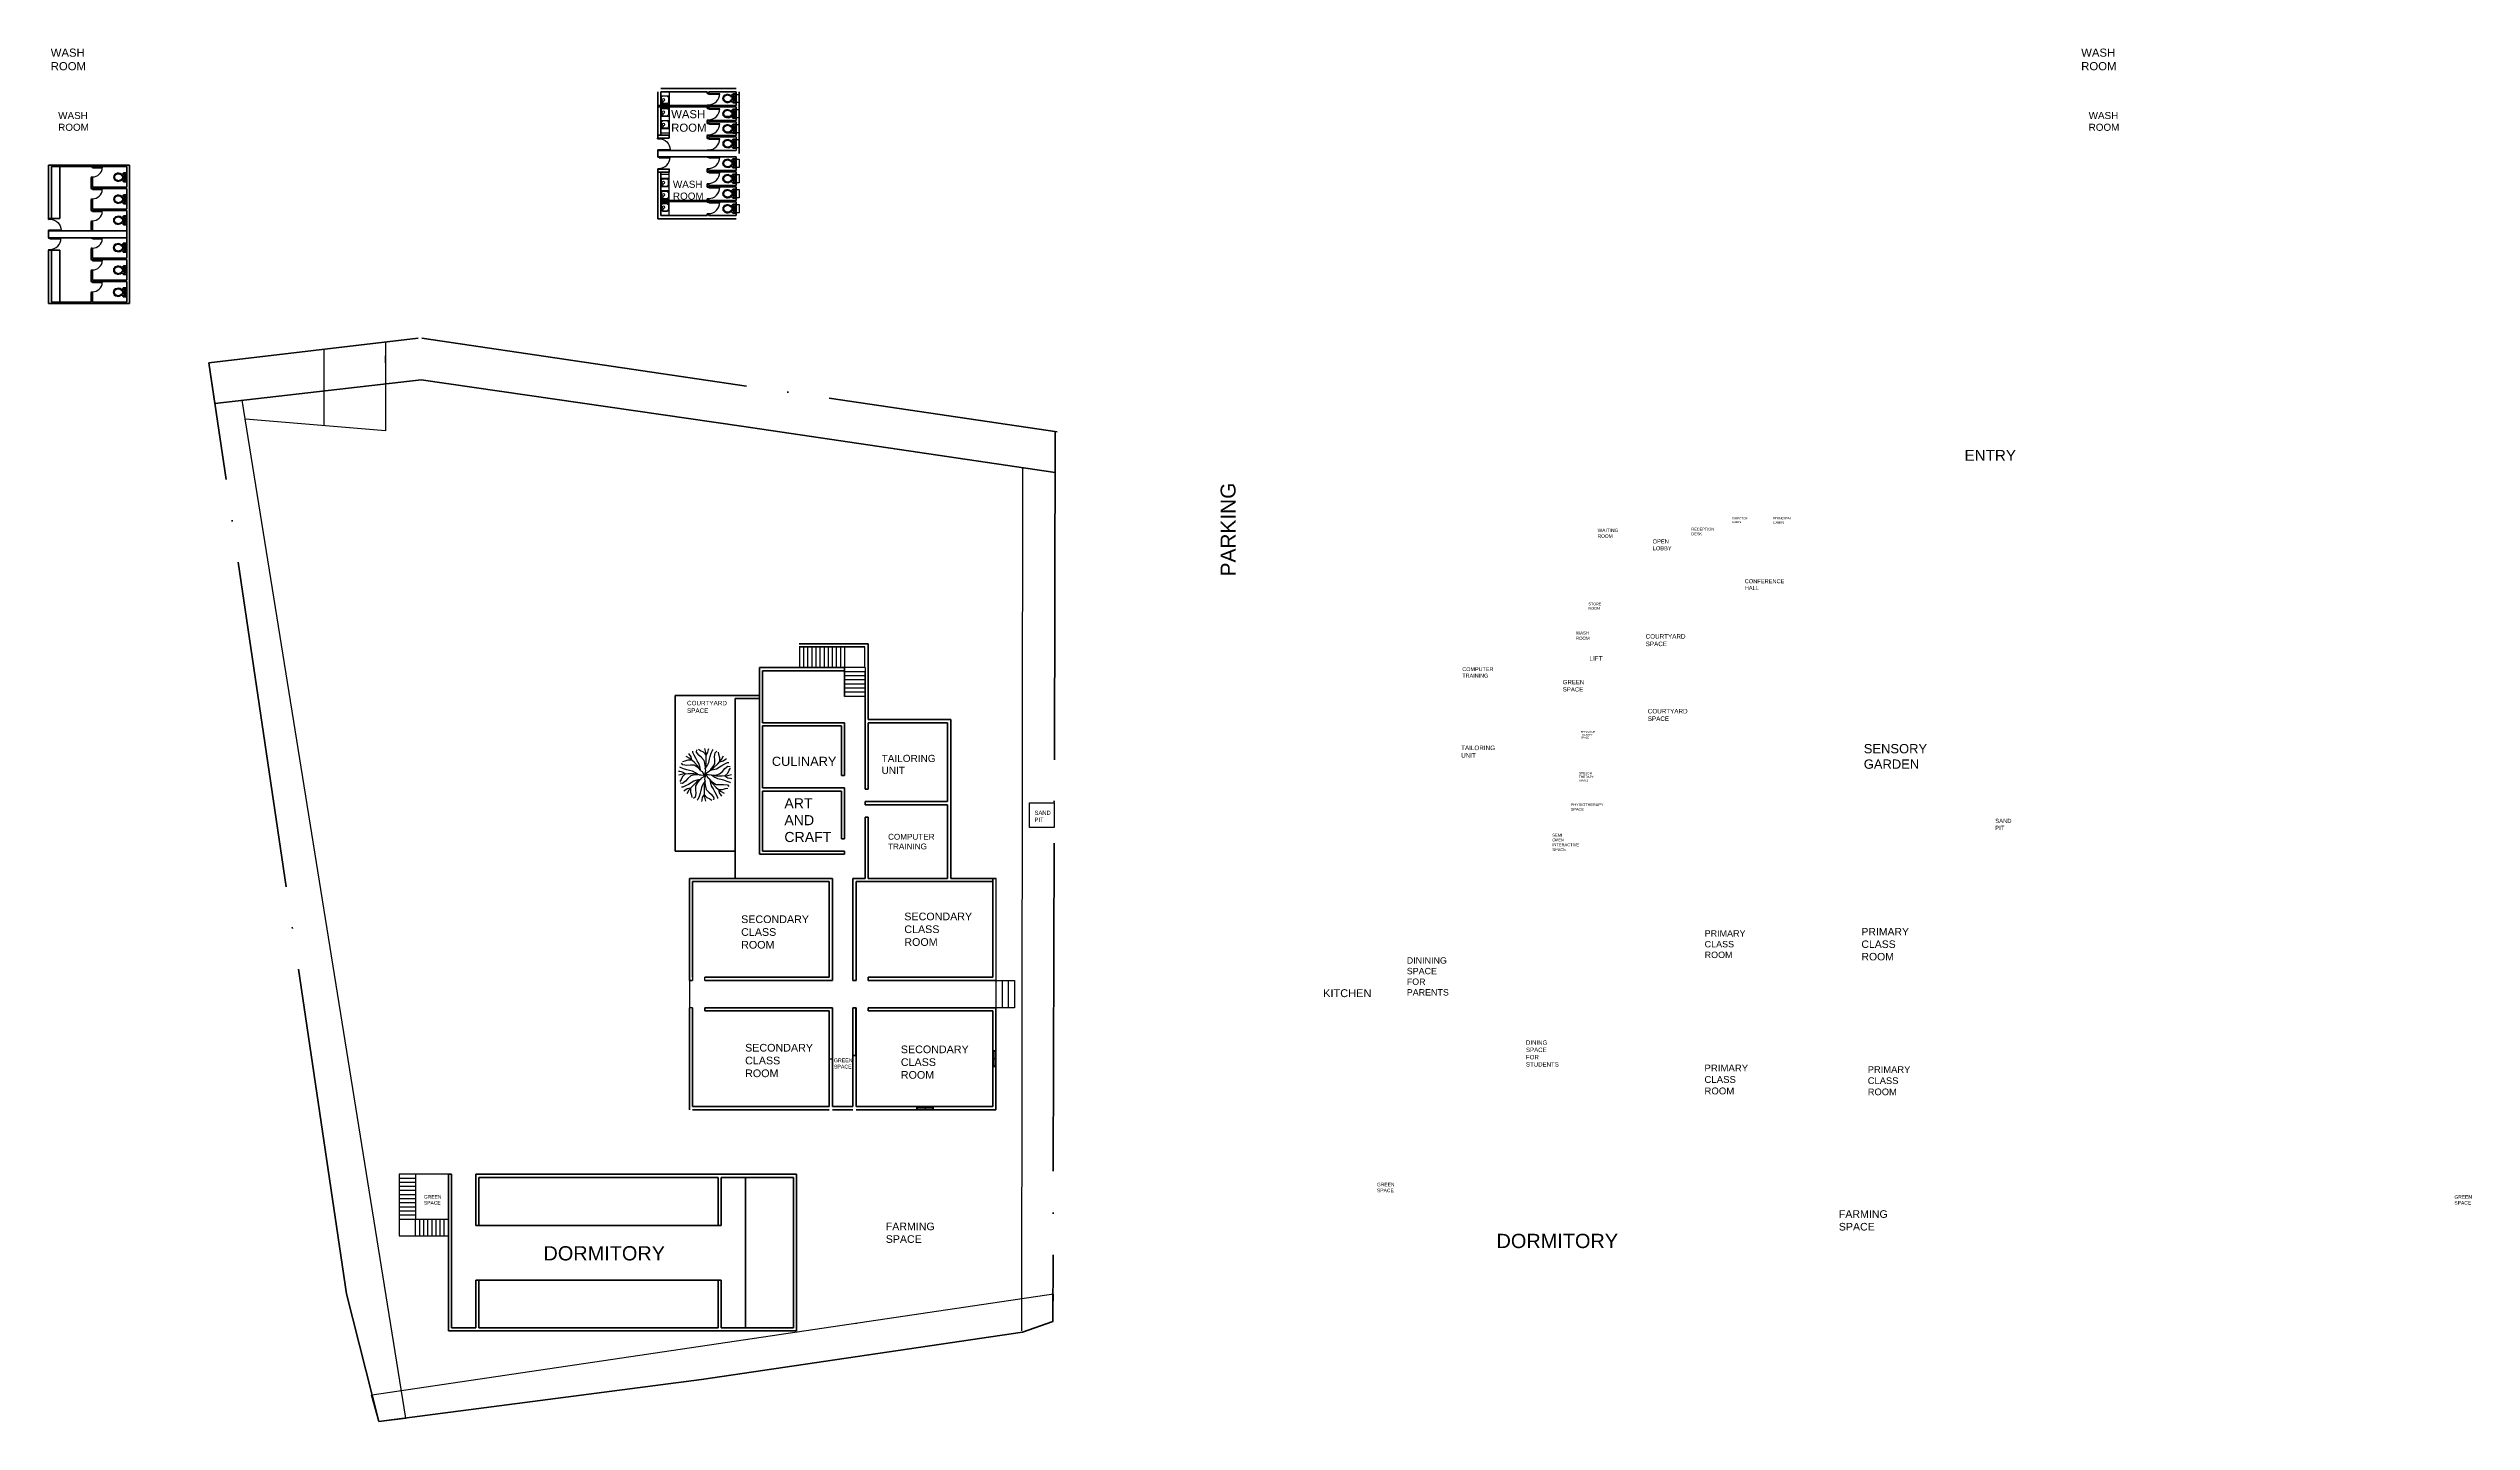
# Model space of a CAD drawing. Header units: metres. Extents: x -353 to 1688, y -477 to 135.
# Drawn here: x 291.8 to 469, y 34.8 to 135.2 of the extents above; entities that cross this region are included whole.
import ezdxf

# ---------------------------------------------------------------- set-up
doc = ezdxf.new("R2010")
doc.units = ezdxf.units.M
doc.header["$MEASUREMENT"] = 0
doc.linetypes.add('ACAD_ISO04W100', pattern=[30, 24, -3, 0, -3])
for name, color, linetype in [('ARCH', 7, 'Continuous'), ('door space', 1, 'Continuous'), ('WINDOW', 10, 'Continuous')]:
    doc.layers.add(name, color=color, linetype=linetype)
doc.layers.add('SITE BOUNDARY', color=6, linetype='ACAD_ISO04W100', lineweight=60)
doc.layers.add('WALL', color=2, linetype='Continuous', lineweight=40)
doc.layers.add('STAIR', color=231, linetype='Continuous', plot=False)
doc.layers.add('TEXT', color=141, linetype='Continuous', plot=False)
doc.styles.get("Standard").update_dxf_attribs({"font": 'arial.ttf'})

# ---------------------------------------------------------------- blocks, each defined once
blk = doc.blocks.new('A$C50846A53')
at = {"linetype": 'Continuous'}
for p, q in [((0, 0.74), (0, 0.56)), ((0.5, 0.74), (0, 0.74)), ((0, 0.56), (0.08, 0.56)), ((0.47, 0.71), (0.03, 0.71)), ((0.03, 0.71), (0.03, 0.59)), ((0.03, 0.59), (0.06, 0.59)), ((0.09, 0.64), (0.06, 0.59)), ((0.11, 0.61), (0.08, 0.56)), ((0.09, 0.64), (0.41, 0.64)), ((0.11, 0.61), (0.39, 0.61)), ((0.15, 0.56), (0.15, 0.52)), ((0.15, 0.56), (0.35, 0.56)), ((0.17, 0.54), (0.33, 0.54)), ((0.2, 0.51), (0.2, 0.49)), ((0.2, 0.51), (0.3, 0.51)), ((0.3, 0.51), (0.3, 0.49)), ((0.35, 0.56), (0.35, 0.52)), ((0.42, 0.56), (0.39, 0.61)), ((0.44, 0.59), (0.41, 0.64)), ((0.42, 0.56), (0.5, 0.56)), ((0.44, 0.59), (0.47, 0.59)), ((0.47, 0.59), (0.47, 0.71)), ((0.5, 0.56), (0.5, 0.74))]:
    blk.add_line(p, q, dxfattribs=at)
for centre, radius, start, end in [((-0.04, 0.46), 0.106, 344.642, 68.7339), ((0.11, 0.54), 0.06, 306.0032, 355.4798), ((0.39, 0.54), 0.06, 184.5202, 233.9959), ((0.54, 0.46), 0.106, 111.2661, 195.358)]:
    blk.add_arc(centre, radius, start, end, dxfattribs=at)
blk.add_ellipse((0.25, 0.27), major_axis=(0, 0.274), ratio=0.828948, start_param=0.459479, end_param=5.823706, dxfattribs=at)
for points, knots in [([(0.14, 0.49), (0.14, 0.49), (0.14, 0.49), (0.13, 0.48), (0.12, 0.48), (0.11, 0.46), (0.1, 0.45), (0.08, 0.43), (0.08, 0.41), (0.07, 0.39), (0.06, 0.38), (0.05, 0.35), (0.05, 0.34), (0.05, 0.31), (0.04, 0.3), (0.04, 0.27), (0.04, 0.26), (0.05, 0.23), (0.05, 0.21), (0.06, 0.19), (0.06, 0.18), (0.07, 0.15), (0.08, 0.14), (0.09, 0.12), (0.1, 0.11), (0.11, 0.09), (0.12, 0.08), (0.14, 0.06), (0.15, 0.05), (0.17, 0.04), (0.18, 0.04), (0.2, 0.03), (0.21, 0.02), (0.23, 0.02), (0.24, 0.02), (0.26, 0.02), (0.28, 0.02), (0.3, 0.03), (0.31, 0.03), (0.33, 0.04), (0.34, 0.04), (0.36, 0.06), (0.37, 0.06), (0.39, 0.08), (0.39, 0.09), (0.41, 0.11), (0.42, 0.12), (0.43, 0.14), (0.43, 0.16), (0.44, 0.18), (0.45, 0.19), (0.45, 0.22), (0.46, 0.23), (0.46, 0.26), (0.46, 0.28), (0.46, 0.3), (0.46, 0.32), (0.45, 0.34), (0.45, 0.36), (0.44, 0.38), (0.43, 0.4), (0.42, 0.42), (0.41, 0.43), (0.4, 0.45), (0.39, 0.46), (0.37, 0.48), (0.37, 0.49), (0.36, 0.49)], [0.542145, 0.542145, 0.542145, 0.542145, 0.562703, 0.562703, 0.724661, 0.724661, 0.886619, 0.886619, 1.048577, 1.048577, 1.210535, 1.210535, 1.372493, 1.372493, 1.534451, 1.534451, 1.696409, 1.696409, 1.858367, 1.858367, 2.020325, 2.020325, 2.182283, 2.182283, 2.344241, 2.344241, 2.506199, 2.506199, 2.668157, 2.668157, 2.830115, 2.830115, 2.992073, 2.992073, 3.154031, 3.154031, 3.315989, 3.315989, 3.477947, 3.477947, 3.639905, 3.639905, 3.801863, 3.801863, 3.963821, 3.963821, 4.125779, 4.125779, 4.287737, 4.287737, 4.449695, 4.449695, 4.611653, 4.611653, 4.773611, 4.773611, 4.935569, 4.935569, 5.097526, 5.097526, 5.259484, 5.259484, 5.421442, 5.421442, 5.5834, 5.5834, 5.741045, 5.741045, 5.741045, 5.741045]), ([(0.2, 0.49), (0.17, 0.47), (0.16, 0.47), (0.15, 0.46), (0.14, 0.45), (0.13, 0.44), (0.12, 0.43), (0.11, 0.41), (0.11, 0.4), (0.1, 0.38), (0.09, 0.37), (0.08, 0.35), (0.08, 0.34), (0.08, 0.32), (0.07, 0.31), (0.07, 0.28), (0.07, 0.27), (0.07, 0.25), (0.08, 0.23), (0.08, 0.21), (0.08, 0.2), (0.09, 0.18), (0.09, 0.17), (0.1, 0.15), (0.11, 0.14), (0.12, 0.12), (0.13, 0.11), (0.14, 0.1), (0.15, 0.09), (0.16, 0.08), (0.17, 0.07), (0.19, 0.06), (0.2, 0.06), (0.21, 0.05), (0.22, 0.05), (0.24, 0.05), (0.25, 0.05), (0.27, 0.05), (0.28, 0.05), (0.3, 0.06), (0.31, 0.06), (0.33, 0.07), (0.33, 0.08), (0.35, 0.09), (0.36, 0.1), (0.38, 0.12), (0.38, 0.13), (0.4, 0.15), (0.4, 0.16), (0.41, 0.19), (0.42, 0.2), (0.42, 0.23), (0.43, 0.24), (0.43, 0.27), (0.43, 0.28), (0.43, 0.31), (0.42, 0.32), (0.42, 0.35), (0.41, 0.36), (0.4, 0.39), (0.4, 0.4), (0.38, 0.42), (0.38, 0.43), (0.36, 0.45), (0.35, 0.46), (0.34, 0.47), (0.33, 0.47), (0.3, 0.49)], [0.459479, 0.459479, 0.459479, 0.459479, 0.567422, 0.567422, 0.720865, 0.720865, 0.874307, 0.874307, 1.02775, 1.02775, 1.181192, 1.181192, 1.334635, 1.334635, 1.488077, 1.488077, 1.64152, 1.64152, 1.794963, 1.794963, 1.948405, 1.948405, 2.101848, 2.101848, 2.25529, 2.25529, 2.408733, 2.408733, 2.562175, 2.562175, 2.715618, 2.715618, 2.86906, 2.86906, 3.022503, 3.022503, 3.175946, 3.175946, 3.356457, 3.356457, 3.536968, 3.536968, 3.717479, 3.717479, 3.89799, 3.89799, 4.078501, 4.078501, 4.259012, 4.259012, 4.439523, 4.439523, 4.620035, 4.620035, 4.800546, 4.800546, 4.981057, 4.981057, 5.161568, 5.161568, 5.342079, 5.342079, 5.52259, 5.52259, 5.703101, 5.703101, 5.823706, 5.823706, 5.823706, 5.823706])]:
    blk.add_open_spline(points, degree=3, knots=knots, dxfattribs=at)
blk = doc.blocks.new('A$C027E3DAA')
at = {"lineweight": 5}
for p, q in [((0, 100), (0, 320)), ((31, 132), (31, 288)), ((48, 356), (128, 276)), ((142, 290), (63, 369)), ((320, 420), (100, 420)), ((128, 276), (142, 290)), ((291, 388), (131, 388)), ((291, 32), (131, 32)), ((391, 132), (391, 288)), ((420, 100), (420, 320)), ((320, 0), (100, 0))]:
    blk.add_line(p, q, dxfattribs=at)
for centre, radius in [((47, 373), 16.5), ((47, 373), 8.24), ((214, 287), 68.5), ((214, 287), 54.8)]:
    blk.add_circle(centre, radius, dxfattribs=at)
for centre, start, end in [((100, 320), 90, 180), ((100, 100), 180, 270), ((131, 288), 90, 180), ((131, 132), 180, 270), ((291, 288), 0, 90), ((291, 132), 270, 0), ((320, 320), 0, 90), ((320, 100), 270, 0)]:
    blk.add_arc(centre, 100, start, end, dxfattribs=at)
blk = doc.blocks.new('BRANCHZ', base_point=(0.5, 0.5))
for p, q in [((0.533, 0.508), (0.5, 0.5)), ((0.584, 0.496), (0.533, 0.508)), ((0.613, 0.5), (0.584, 0.496)), ((0.613, 0.5), (0.717, 0.483)), ((0.629, 0.496), (0.684, 0.458)), ((0.642, 0.496), (0.721, 0.504)), ((0.717, 0.483), (0.821, 0.479)), ((0.721, 0.504), (0.776, 0.517)), ((0.776, 0.517), (0.83, 0.567)), ((0.821, 0.479), (0.926, 0.488)), ((0.83, 0.567), (0.876, 0.621)), ((0.876, 0.621), (0.934, 0.663)), ((0.876, 0.483), (0.93, 0.533)), ((0.876, 0.479), (0.93, 0.446)), ((0.926, 0.488), (1.001, 0.508)), ((0.93, 0.533), (0.959, 0.588)), ((0.934, 0.663), (0.976, 0.659)), ((0.959, 0.588), (0.984, 0.629)), ((0.684, 0.458), (0.738, 0.429)), ((0.738, 0.429), (0.796, 0.416)), ((0.796, 0.416), (0.851, 0.404)), ((0.851, 0.404), (0.913, 0.383)), ((0.913, 0.383), (0.967, 0.362)), ((0.93, 0.446), (0.984, 0.437)), ((0.967, 0.362), (0.984, 0.35)), ((0.984, 0.437), (1.005, 0.433))]:
    blk.add_line(p, q)
blk = doc.blocks.new('TREE-16')
at = {"xscale": 120, "yscale": 120, "zscale": 120}
for rotation in [134.9999999999999, 90, 44.99999999999985, 180, 224.9999999999999, 270, 314.9999999999998]:
    blk.add_blockref('BRANCHZ', (0, 0), dxfattribs=dict(at, rotation=rotation))
blk.add_blockref('BRANCHZ', (0, 0), dxfattribs=at)
blk = doc.blocks.new('DOOR-80')
at = {"layer": 'ARCH', "color": 32}
for p, q in [((-360, -263), (-360, -363)), ((-315, -263), (-360, -263)), ((-360, -363), (-310, -363)), ((-315, -263), (-315, -303)), ((-310, -303), (-315, -303)), ((-310, -303), (-310, -363)), ((390, -363), (390, -303)), ((395, -303), (390, -303)), ((390, -363), (440, -363)), ((440, -263), (395, -263)), ((395, -303), (395, -263)), ((440, -363), (440, -263))]:
    blk.add_line(p, q, dxfattribs=at)
blk.add_lwpolyline([(-280, 447), (-315, 447), (-315, -263), (-280, -263)], close=True, dxfattribs=at)
at = {"layer": 'ARCH', "color": 40}
blk.add_arc((-315, -263), 710, 0, 87.17441, dxfattribs=at)

msp = doc.modelspace()

# ---------------------------------------------------------------- linework, layer by layer
for p, q in [((336.53546, 131.74795), (337.13546, 131.74795)), ((336.53546, 131.14795), (337.13546, 131.14795)), ((337.13546, 132.04795), (337.13546, 128.87795)), ((336.53546, 130.84795), (337.13546, 130.84795)), ((336.53546, 130.24795), (337.13546, 130.24795)), ((336.53546, 129.94795), (337.13546, 129.94795)), ((340.03546, 131.04795), (342.03546, 131.04795)), ((340.03546, 129.94795), (342.03546, 129.94795)), ((341.14376, 130.24795), (342.03546, 130.24795)), ((336.53546, 129.34795), (337.13546, 129.34795)), ((336.53546, 129.04795), (337.13546, 129.04795)), ((341.32893, 129.04795), (342.03546, 129.04795)), ((342.03546, 128.74795), (342.03546, 127.74795)), ((337.13546, 125.98795), (336.53546, 125.98795)), ((337.13546, 122.98795), (337.13546, 126.15795)), ((337.13546, 125.68795), (336.53546, 125.68795)), ((337.13546, 125.08795), (336.53546, 125.08795)), ((337.13546, 124.78795), (336.53546, 124.78795)), ((337.13546, 124.18795), (336.53546, 124.18795)), ((337.13546, 123.88795), (336.53546, 123.88795)), ((317.89851, 35.03346), (305.92688, 109.48154)), ((316.40942, 107.24607), (306.15047, 108.09112)), ((362.9303, 41.41919), (363.01248, 104.53873)), ((346.67092, 91.43889), (346.67092, 89.92512)), ((347.57092, 91.43889), (347.57092, 89.92512)), ((349.97092, 91.43889), (349.97092, 89.92512)), ((344.01092, 89.94512), (344.01092, 89.92512)), ((349.97092, 89.92512), (346.67092, 89.92512)), ((338.6217, 74.51246), (344.01092, 74.51246)), ((338.8517, 74.51246), (344.01092, 74.51246)), ((348.8517, 74.51246), (349.0817, 74.51246)), ((338.6217, 67.28246), (338.6217, 65.28246)), ((338.6217, 67.05246), (338.8517, 67.05246)), ((339.7517, 67.28246), (348.8517, 67.28246)), ((339.7517, 67.05246), (349.0817, 67.05246)), ((362.3917, 67.05246), (362.3917, 65.05246)), ((338.6217, 65.28246), (338.6217, 65.05246)), ((338.8517, 64.82246), (338.85175, 64.82246)), ((350.8117, 65.05134), (350.8117, 57.82246)), ((338.8517, 57.59246), (342.8517, 57.59246)), ((365.25942, 44.09308), (315.42356, 36.72799)), ((365.20545, 42.09381), (365.25942, 44.09308)), ((350.8117, 41.9579), (350.8117, 41.92391)), ((365.20545, 42.09381), (363.32266, 41.41919)), ((315.91363, 34.78803), (315.36582, 36.71154)), ((315.91363, 34.78803), (317.89851, 35.03346))]:
    msp.add_line(p, q)
at = {"layer": 'Defpoints'}
for p, q in [((316.40942, 113.73977), (316.40942, 107.24607)), ((311.90942, 107.61674), (311.90942, 113.21133)), ((316.40942, 112.20446), (316.40942, 112.7329)), ((351.72208, 87.82512), (351.70092, 87.82512)), ((363.50834, 80.02754), (365.30834, 80.02754)), ((363.50834, 78.22754), (363.50834, 80.02754)), ((365.30834, 80.02754), (365.30834, 78.22754)), ((365.30834, 78.22754), (363.50834, 78.22754)), ((338.8517, 67.28246), (338.8517, 67.05246)), ((339.7517, 67.05246), (339.7517, 67.28246)), ((338.85175, 65.05176), (338.6217, 65.05176)), ((350.81162, 65.05117), (350.5817, 65.05134)), ((321.00113, 52.87376), (318.60113, 52.87376))]:
    msp.add_line(p, q, dxfattribs=at)
at = {"layer": 'door space'}
for p, q in [((339.93389, 131.94545), (339.93389, 131.89545)), ((340.03389, 131.94545), (339.93389, 131.94545)), ((339.99389, 131.89545), (339.93389, 131.89545)), ((340.03389, 131.90045), (339.99389, 131.90045)), ((339.99389, 131.89545), (339.99389, 131.90045)), ((340.03389, 131.90045), (340.03389, 131.94545)), ((340.84389, 131.90045), (340.03389, 131.90045)), ((340.03389, 131.90045), (340.03389, 131.86545)), ((340.03389, 131.86545), (340.84389, 131.86545)), ((339.93389, 131.09545), (339.93389, 131.04545)), ((339.93389, 131.09545), (339.99389, 131.09545)), ((339.93389, 131.04545), (340.03389, 131.04545)), ((339.93546, 130.84795), (339.93546, 130.79795)), ((340.03546, 130.84795), (339.93546, 130.84795)), ((339.99546, 130.79795), (339.93546, 130.79795)), ((339.93546, 129.99795), (339.93546, 129.94795)), ((339.93546, 129.99795), (339.99546, 129.99795)), ((339.93546, 129.94795), (340.03546, 129.94795)), ((339.93546, 129.74795), (339.93546, 129.69795)), ((340.03546, 129.74795), (339.93546, 129.74795)), ((339.99546, 129.69795), (339.93546, 129.69795)), ((339.99389, 131.09045), (339.99389, 131.09545)), ((339.99389, 131.09045), (340.03389, 131.09045)), ((340.03546, 130.80295), (339.99546, 130.80295)), ((339.99546, 130.79795), (339.99546, 130.80295)), ((339.99546, 129.99295), (339.99546, 129.99795)), ((339.99546, 129.99295), (340.03546, 129.99295)), ((340.03546, 129.70295), (339.99546, 129.70295)), ((339.99546, 129.69795), (339.99546, 129.70295)), ((340.03389, 131.04545), (340.03389, 131.09045)), ((340.03546, 130.80295), (340.03546, 130.84795)), ((340.84546, 130.80295), (340.03546, 130.80295)), ((340.03546, 130.80295), (340.03546, 130.76795)), ((340.03546, 130.76795), (340.84546, 130.76795)), ((340.03546, 129.94795), (340.03546, 129.99295)), ((340.03546, 129.70295), (340.03546, 129.74795)), ((340.84546, 129.70295), (340.03546, 129.70295)), ((340.03546, 129.70295), (340.03546, 129.66795)), ((340.03546, 129.66795), (340.84546, 129.66795)), ((336.30456, 128.64535), (336.40455, 128.64635)), ((336.30506, 128.59535), (336.30456, 128.64535)), ((336.30506, 128.59535), (336.36506, 128.59595)), ((336.37309, 127.79599), (336.31309, 127.79539)), ((336.31359, 127.74539), (336.31309, 127.79539)), ((336.41359, 127.7464), (336.31359, 127.74539)), ((336.36501, 128.60095), (336.405, 128.60135)), ((336.36501, 128.60095), (336.36506, 128.59595)), ((336.37309, 127.79599), (336.37314, 127.79099)), ((336.41314, 127.7914), (336.37314, 127.79099)), ((336.40455, 128.64635), (336.405, 128.60135)), ((336.41278, 127.82639), (337.22274, 127.83452)), ((336.41314, 127.7914), (336.41278, 127.82639)), ((337.22309, 127.79953), (336.41314, 127.7914)), ((336.41314, 127.7914), (336.41359, 127.7464)), ((339.93546, 128.89795), (339.93546, 128.84795)), ((339.93546, 128.89795), (339.99546, 128.89795)), ((339.93546, 128.84795), (340.03546, 128.84795)), ((339.93546, 128.64795), (339.93546, 128.59795)), ((340.03546, 128.64795), (339.93546, 128.64795)), ((339.99546, 128.59795), (339.93546, 128.59795)), ((339.93546, 127.79795), (339.93546, 127.74795)), ((339.93546, 127.79795), (339.99546, 127.79795)), ((339.93546, 127.74795), (340.03546, 127.74795)), ((339.99546, 128.89295), (339.99546, 128.89795)), ((339.99546, 128.89295), (340.03546, 128.89295)), ((340.03546, 128.60295), (339.99546, 128.60295)), ((339.99546, 128.59795), (339.99546, 128.60295)), ((339.99546, 127.79295), (339.99546, 127.79795)), ((339.99546, 127.79295), (340.03546, 127.79295)), ((340.03546, 128.84795), (340.03546, 128.89295)), ((340.03546, 128.60295), (340.03546, 128.64795)), ((340.84546, 128.60295), (340.03546, 128.60295)), ((340.03546, 128.60295), (340.03546, 128.56795)), ((340.03546, 128.56795), (340.84546, 128.56795)), ((340.03546, 127.74795), (340.03546, 127.79295)), ((336.30546, 127.28795), (336.30546, 127.23795)), ((336.40546, 127.28795), (336.30546, 127.28795)), ((336.36546, 127.23795), (336.30546, 127.23795)), ((336.30546, 126.43795), (336.30546, 126.38795)), ((336.30546, 126.43795), (336.36546, 126.43795)), ((336.30546, 126.38795), (336.40546, 126.38795)), ((336.40546, 127.24295), (336.36546, 127.24295)), ((336.36546, 127.23795), (336.36546, 127.24295)), ((336.36546, 126.43295), (336.36546, 126.43795)), ((336.36546, 126.43295), (336.40546, 126.43295)), ((336.40546, 127.24295), (336.40546, 127.28795)), ((337.21546, 127.24295), (336.40546, 127.24295)), ((336.40546, 127.24295), (336.40546, 127.20795)), ((336.40546, 127.20795), (337.21546, 127.20795)), ((336.40546, 126.38795), (336.40546, 126.43295)), ((339.93546, 127.28795), (339.93546, 127.23795)), ((340.03546, 127.28795), (339.93546, 127.28795)), ((339.99546, 127.23795), (339.93546, 127.23795)), ((339.93546, 126.43795), (339.93546, 126.38795)), ((339.93546, 126.43795), (339.99546, 126.43795)), ((339.93546, 126.38795), (340.03546, 126.38795)), ((339.93546, 126.18795), (339.93546, 126.13795)), ((340.03546, 126.18795), (339.93546, 126.18795)), ((339.99546, 126.13795), (339.93546, 126.13795)), ((340.03546, 127.24295), (339.99546, 127.24295)), ((339.99546, 127.23795), (339.99546, 127.24295)), ((339.99546, 126.43295), (339.99546, 126.43795)), ((339.99546, 126.43295), (340.03546, 126.43295)), ((340.03546, 126.14295), (339.99546, 126.14295)), ((339.99546, 126.13795), (339.99546, 126.14295)), ((340.03546, 127.24295), (340.03546, 127.28795)), ((340.84546, 127.24295), (340.03546, 127.24295)), ((340.03546, 127.24295), (340.03546, 127.20795)), ((340.03546, 127.20795), (340.84546, 127.20795)), ((340.03546, 126.38795), (340.03546, 126.43295)), ((340.03546, 126.14295), (340.03546, 126.18795)), ((340.84546, 126.14295), (340.03546, 126.14295)), ((340.03546, 126.14295), (340.03546, 126.10795)), ((340.03546, 126.10795), (340.84546, 126.10795)), ((339.93546, 125.33795), (339.93546, 125.28795)), ((339.93546, 125.33795), (339.99546, 125.33795)), ((339.93546, 125.28795), (340.03546, 125.28795)), ((339.93546, 125.08795), (339.93546, 125.03795)), ((340.03546, 125.08795), (339.93546, 125.08795)), ((339.99546, 125.03795), (339.93546, 125.03795)), ((339.93546, 124.23795), (339.93546, 124.18795)), ((339.93546, 124.23795), (339.99546, 124.23795)), ((339.93546, 124.18795), (340.03546, 124.18795)), ((339.99546, 125.33295), (339.99546, 125.33795)), ((339.99546, 125.33295), (340.03546, 125.33295)), ((340.03546, 125.04295), (339.99546, 125.04295)), ((339.99546, 125.03795), (339.99546, 125.04295)), ((339.99546, 124.23295), (339.99546, 124.23795)), ((339.99546, 124.23295), (340.03546, 124.23295)), ((340.03546, 125.28795), (340.03546, 125.33295)), ((340.03546, 125.04295), (340.03546, 125.08795)), ((340.84546, 125.04295), (340.03546, 125.04295)), ((340.03546, 125.04295), (340.03546, 125.00795)), ((340.03546, 125.00795), (340.84546, 125.00795)), ((340.03546, 124.18795), (340.03546, 124.23295)), ((291.75123, 122.76096), (291.85122, 122.76196)), ((291.75173, 122.71096), (291.75123, 122.76096)), ((291.75173, 122.71096), (291.81173, 122.71156)), ((291.81168, 122.71656), (291.85168, 122.71697)), ((291.85122, 122.76196), (291.85168, 122.71697)), ((340.03528, 123.98868), (336.53658, 123.98868)), ((339.93528, 123.98868), (339.93528, 123.93868)), ((339.99528, 123.93868), (339.93528, 123.93868)), ((339.93528, 123.13868), (339.93528, 123.08868)), ((339.93528, 123.13868), (339.99528, 123.13868)), ((339.93528, 123.08868), (340.03528, 123.08868)), ((340.03528, 123.94368), (339.99528, 123.94368)), ((339.99528, 123.93868), (339.99528, 123.94368)), ((339.99528, 123.13368), (339.99528, 123.13868)), ((339.99528, 123.13368), (340.03528, 123.13368)), ((340.03528, 123.94368), (340.03528, 123.98868)), ((340.84528, 123.94368), (340.03528, 123.94368)), ((340.03528, 123.94368), (340.03528, 123.90868)), ((340.03528, 123.90868), (340.84528, 123.90868)), ((340.03528, 123.08868), (340.03528, 123.13368)), ((291.75267, 121.36671), (291.75267, 121.31671)), ((291.85267, 121.36671), (291.75267, 121.36671)), ((291.81267, 121.31671), (291.75267, 121.31671)), ((291.75267, 120.51671), (291.75267, 120.46671)), ((291.75267, 120.51671), (291.81267, 120.51671)), ((291.81976, 121.91161), (291.75976, 121.911)), ((291.76026, 121.86101), (291.75976, 121.911)), ((291.86026, 121.86201), (291.76026, 121.86101)), ((291.85267, 121.32171), (291.81267, 121.32171)), ((291.81267, 121.31671), (291.81267, 121.32171)), ((291.81267, 120.51171), (291.81267, 120.51671)), ((291.81267, 120.51171), (291.85267, 120.51171)), ((291.81976, 121.91161), (291.81981, 121.90661)), ((291.85981, 121.90701), (291.81981, 121.90661)), ((291.85267, 121.32171), (291.85267, 121.36671)), ((292.66267, 121.32171), (291.85267, 121.32171)), ((291.85267, 121.32171), (291.85267, 121.28671)), ((291.85267, 121.28671), (292.66267, 121.28671)), ((291.85267, 120.46671), (291.85267, 120.51171)), ((291.85945, 121.94201), (292.66941, 121.95014)), ((291.85981, 121.90701), (291.85945, 121.94201)), ((292.66977, 121.91514), (291.85981, 121.90701)), ((291.85981, 121.90701), (291.86026, 121.86201)), ((291.75267, 120.46671), (291.85267, 120.46671))]:
    msp.add_line(p, q, dxfattribs=at)
for centre in [(340.03389, 131.90045), (340.03546, 130.80295), (340.03546, 129.70295), (340.03546, 128.60295), (336.40546, 127.24295), (340.03546, 127.24295), (340.03546, 126.14295), (340.03546, 125.04295), (340.03528, 123.94368), (291.85267, 121.32171)]:
    msp.add_ellipse(centre, major_axis=(0.57276, 0.57276), ratio=1, start_param=3.926990817, end_param=5.497787144, dxfattribs=at)
at = {"layer": 'door space', "extrusion": (0, 0, -1)}
for centre in [(336.41314, 127.7914), (291.85981, 121.90701)]:
    msp.add_ellipse(centre, major_axis=(0.57848, -0.56698), ratio=1, start_param=3.926990817, end_param=5.497787144, dxfattribs=at)
at = {"layer": 'SITE BOUNDARY'}
for p, q in [((303.47489, 112.22085), (318.79966, 114.02046)), ((319.06212, 114.0166), (365.53189, 107.16633)), ((313.55433, 44.12738), (303.47489, 112.22085)), ((365.3889, 107.18741), (365.20545, 42.09381)), ((315.91363, 34.78803), (313.55433, 44.12738)), ((362.99469, 41.32777), (339.50264, 37.87273)), ((365.20545, 42.09381), (362.99469, 41.32777)), ((339.50264, 37.87273), (315.91363, 34.78803))]:
    msp.add_line(p, q, dxfattribs=at)
at = {"layer": 'STAIR'}
for p, q in [((346.67092, 91.43889), (346.67092, 89.92512)), ((346.97092, 91.43889), (346.97092, 89.92512)), ((347.27092, 91.43889), (347.27092, 89.92512)), ((347.57092, 91.43889), (347.57092, 89.92512)), ((347.87092, 91.43889), (347.87092, 89.92512)), ((348.17092, 91.43889), (348.17092, 89.92512)), ((348.47092, 91.43889), (348.47092, 89.92512)), ((348.77092, 91.43889), (348.77092, 89.92512)), ((349.07092, 91.43889), (349.07092, 89.92512)), ((349.37092, 91.43889), (349.37092, 89.92512)), ((349.67092, 91.43889), (349.67092, 89.92512)), ((349.97092, 91.43889), (349.97092, 89.92512)), ((351.46686, 89.92927), (351.46686, 91.43869)), ((351.47092, 89.92512), (349.97092, 89.92512)), ((351.47092, 89.62512), (349.97092, 89.62512)), ((351.47092, 89.32512), (349.97092, 89.32512)), ((351.47092, 89.02512), (349.97092, 89.02512)), ((351.47092, 88.72512), (349.97092, 88.72512)), ((351.47092, 89.92512), (351.47092, 89.32512)), ((351.47092, 88.42512), (349.97092, 88.42512)), ((351.47092, 88.12512), (349.97092, 88.12512)), ((351.47092, 87.82512), (349.97092, 87.82512)), ((361.04067, 74.51246), (361.04197, 65.05246)), ((361.0417, 67.05246), (362.3917, 67.05246)), ((361.4917, 67.05246), (361.4917, 65.05246)), ((361.9417, 67.05246), (361.9417, 65.05246)), ((362.3917, 67.05246), (362.3917, 65.05246)), ((362.3917, 65.05246), (361.0417, 65.05246)), ((318.60113, 52.87376), (317.40113, 52.87376)), ((317.40113, 52.87376), (317.40113, 49.57376)), ((318.60113, 52.57376), (317.40113, 52.57376)), ((318.60113, 52.27376), (317.40113, 52.27376)), ((318.60113, 51.97376), (317.40113, 51.97376)), ((318.60113, 51.67376), (317.40113, 51.67376)), ((318.60113, 52.87376), (318.60113, 49.57376)), ((318.60113, 51.37376), (317.40113, 51.37376)), ((318.60113, 51.07376), (317.40113, 51.07376)), ((318.60113, 50.77376), (317.40113, 50.77376)), ((318.60113, 50.47376), (317.40113, 50.47376)), ((318.60113, 50.17376), (317.40113, 50.17376)), ((318.60113, 49.87376), (317.40113, 49.87376)), ((321.00113, 49.57376), (317.40113, 49.57376)), ((317.40113, 49.57376), (317.40113, 48.37376)), ((317.40113, 48.37376), (321.00113, 48.37376)), ((318.60113, 48.37376), (318.60113, 49.57376)), ((318.90113, 48.37376), (318.90113, 49.57376)), ((319.20113, 48.37376), (319.20113, 49.57376)), ((319.50113, 48.37376), (319.50113, 49.57376)), ((319.80113, 48.37376), (319.80113, 49.57376)), ((320.10113, 48.37376), (320.10113, 49.57376)), ((320.10113, 48.37376), (320.10113, 49.57376)), ((320.40113, 48.37376), (320.40113, 49.57376)), ((320.70113, 48.37376), (320.70113, 49.57376))]:
    msp.add_line(p, q, dxfattribs=at)
at = {"layer": 'WALL'}
for p, q in [((336.30546, 132.04795), (336.30546, 128.64795)), ((336.53546, 132.27795), (342.03546, 132.27795)), ((336.53546, 132.04795), (339.93546, 132.04795)), ((336.53546, 132.04795), (336.53546, 128.87795)), ((339.93546, 131.94795), (339.93546, 132.04795)), ((340.03546, 131.94795), (339.93546, 131.94795)), ((340.03546, 131.94795), (340.03546, 132.04795)), ((340.03546, 132.04795), (342.03546, 132.04795)), ((342.03546, 132.04795), (342.03546, 131.04795)), ((342.26546, 132.04795), (342.26546, 127.51795)), ((342.03546, 131.04795), (336.30546, 131.04795)), ((336.30546, 130.94795), (342.03546, 130.94795)), ((339.93546, 130.84795), (339.93546, 131.04795)), ((339.93546, 130.84795), (340.03546, 130.84795)), ((339.93546, 129.94795), (342.03546, 129.94795)), ((339.93546, 129.94795), (339.93546, 129.74795)), ((339.93546, 129.74795), (340.03546, 129.74795)), ((340.03546, 130.94795), (340.03546, 130.84795)), ((340.03546, 129.84795), (342.03546, 129.84795)), ((340.03546, 129.84795), (340.03546, 129.74795)), ((342.03546, 130.94795), (342.03546, 129.94795)), ((342.03546, 129.84795), (342.03546, 128.84795)), ((336.30546, 128.87795), (336.53546, 128.87795)), ((336.30546, 128.64795), (336.53546, 128.64795)), ((336.30546, 127.74795), (336.30546, 127.51795)), ((336.53546, 127.74795), (336.30546, 127.74795)), ((336.53546, 128.87795), (337.13546, 128.87795)), ((336.53546, 128.64795), (337.13546, 128.64795)), ((339.93546, 127.74795), (336.53546, 127.74795)), ((337.13546, 128.87795), (337.13546, 128.64795)), ((339.93546, 128.84795), (342.03546, 128.84795)), ((339.93546, 128.84795), (339.93546, 128.64795)), ((339.93546, 128.64795), (340.03546, 128.64795)), ((339.93546, 127.74795), (342.03546, 127.74795)), ((340.03546, 128.74795), (342.03546, 128.74795)), ((340.03546, 128.74795), (340.03546, 128.64795)), ((291.75058, 126.56473), (291.75058, 126.66473)), ((294.98058, 126.66473), (291.75058, 126.66473)), ((291.75058, 126.56473), (291.75058, 122.76473)), ((294.88058, 126.56473), (291.98058, 126.56473)), ((291.98058, 126.56473), (291.98058, 122.76473)), ((292.58058, 126.66473), (297.68058, 126.66473)), ((292.58058, 126.56473), (294.88058, 126.56473)), ((292.58058, 126.56473), (292.58058, 122.76473)), ((294.88058, 126.56473), (297.48058, 126.56473)), ((297.48058, 126.56473), (297.48058, 125.06473)), ((297.68058, 126.66473), (297.68058, 121.08121)), ((336.30546, 127.28795), (336.30546, 127.51795)), ((336.53546, 127.28795), (336.30546, 127.28795)), ((336.30546, 122.75795), (336.30546, 126.38795)), ((336.30546, 126.38795), (336.53546, 126.38795)), ((336.30546, 126.15795), (336.53546, 126.15795)), ((339.93546, 127.28795), (336.53546, 127.28795)), ((336.53546, 126.38795), (337.13546, 126.38795)), ((336.53546, 122.98795), (336.53546, 126.15795)), ((336.53546, 126.15795), (337.13546, 126.15795)), ((337.13546, 126.40285), (337.13546, 126.15795)), ((339.93546, 127.28795), (342.03546, 127.28795)), ((339.93546, 126.38795), (340.03546, 126.38795)), ((339.93546, 126.18795), (339.93546, 126.38795)), ((339.93546, 126.18795), (342.03546, 126.18795)), ((340.03546, 126.28795), (340.03546, 126.38795)), ((340.03546, 126.28795), (342.03546, 126.28795)), ((342.03546, 126.28795), (342.03546, 127.28795)), ((342.03546, 125.18795), (342.03546, 126.18795)), ((294.88058, 125.76473), (294.98058, 125.76473)), ((294.88058, 125.76473), (294.88058, 124.96473)), ((294.88058, 124.96473), (297.48058, 124.96473)), ((294.88058, 124.16473), (294.98058, 124.16473)), ((294.88058, 124.16473), (294.88058, 123.36473)), ((294.98058, 125.76473), (294.98058, 125.06473)), ((294.98058, 125.06473), (297.48058, 125.06473)), ((294.98058, 124.16473), (294.98058, 123.46473)), ((297.48058, 124.96473), (297.48058, 123.46473)), ((336.53658, 124.08795), (342.03546, 124.08795)), ((339.93546, 125.28795), (340.03546, 125.28795)), ((339.93546, 125.08795), (339.93546, 125.28795)), ((339.93546, 125.08795), (342.03546, 125.08795)), ((339.93546, 123.98795), (339.93546, 124.18795)), ((339.93546, 124.18795), (340.03546, 124.18795)), ((340.03546, 125.18795), (340.03546, 125.28795)), ((340.03546, 125.18795), (342.03546, 125.18795)), ((340.03546, 124.08795), (340.03546, 124.18795)), ((342.03546, 124.08795), (342.03546, 125.08795)), ((291.75058, 122.76473), (292.58058, 122.76473)), ((294.88058, 123.36473), (297.48058, 123.36473)), ((294.88058, 122.56473), (294.98058, 122.56473)), ((294.88058, 122.56473), (294.88058, 121.86473)), ((294.98058, 123.46473), (297.48058, 123.46473)), ((294.98058, 122.56473), (294.98058, 121.86473)), ((297.48058, 123.36473), (297.48058, 121.08121)), ((342.03546, 122.75795), (336.30546, 122.75795)), ((339.93546, 122.98795), (336.53546, 122.98795)), ((340.03546, 123.98795), (339.93546, 123.98795)), ((339.93546, 123.08795), (339.93546, 122.98795)), ((340.03546, 123.08795), (339.93546, 123.08795)), ((340.03546, 123.98795), (342.03546, 123.98795)), ((340.03546, 123.08795), (340.03546, 122.98795)), ((342.03546, 122.98795), (340.03546, 122.98795)), ((342.03546, 122.98795), (342.03546, 123.98795)), ((291.75058, 121.86473), (297.48058, 121.86473)), ((291.75058, 121.86473), (291.75058, 121.36473)), ((291.75058, 121.36473), (297.48058, 121.36473)), ((294.88058, 120.56473), (294.98058, 120.56473)), ((294.88058, 120.56473), (294.88058, 119.76473)), ((294.98058, 120.56473), (294.98058, 119.86473)), ((297.48058, 121.36473), (297.48058, 119.86473)), ((297.68058, 121.36473), (297.68058, 118.02187)), ((291.75058, 120.46473), (292.58058, 120.46473)), ((291.75058, 120.46473), (291.75058, 116.56473)), ((291.98058, 120.46473), (291.98058, 116.66473)), ((292.58058, 120.46473), (292.58058, 116.66473)), ((294.88058, 119.76473), (297.48058, 119.76473)), ((294.88058, 118.96473), (294.88058, 118.16473)), ((294.88058, 118.96373), (294.98058, 118.96373)), ((294.98058, 119.86473), (297.48058, 119.86473)), ((294.98058, 118.96473), (294.98058, 118.26473)), ((297.48058, 119.76473), (297.48058, 118.26473)), ((294.98058, 118.16473), (294.88058, 118.16473)), ((294.88058, 117.36473), (294.98058, 117.36473)), ((294.88058, 117.36473), (294.88058, 116.66473)), ((294.98058, 118.26473), (297.48058, 118.26473)), ((294.98058, 118.16473), (297.48058, 118.16473)), ((294.98058, 117.36473), (294.98058, 116.66473)), ((297.48058, 118.16473), (297.48058, 118.02187)), ((297.48058, 118.02187), (297.48058, 118.16473)), ((297.48058, 118.16473), (297.48058, 116.66473)), ((297.68058, 118.26473), (297.68058, 116.56473)), ((291.75058, 116.56473), (297.68058, 116.56473)), ((291.98058, 116.66473), (294.88058, 116.66473)), ((294.98058, 116.66473), (297.48058, 116.66473)), ((303.47489, 112.22085), (303.92071, 109.25416)), ((303.92071, 109.25416), (319.00955, 110.96433)), ((319.00955, 110.96433), (342.43676, 107.59146)), ((342.297, 110.59146), (342.297, 110.59146)), ((342.297, 107.61158), (342.297, 107.59146)), ((342.43676, 107.59146), (365.38044, 104.18741)), ((365.3889, 107.18741), (365.3889, 104.18741)), ((351.7017, 91.66889), (346.64904, 91.66889)), ((351.46752, 91.43889), (346.64904, 91.43889)), ((351.7017, 87.82325), (351.7017, 91.66889)), ((343.74345, 89.94512), (343.74345, 76.28246)), ((349.97092, 89.92512), (343.74345, 89.92512)), ((343.97345, 89.69512), (343.97345, 85.89666)), ((349.97092, 89.69512), (343.97345, 89.69512)), ((349.97092, 89.92512), (349.97092, 87.82512)), ((351.47092, 89.62512), (351.47092, 87.82512)), ((337.57345, 87.89666), (343.74345, 87.89666)), ((337.57345, 76.49666), (337.57345, 87.89666)), ((341.97345, 87.66666), (341.97345, 74.51246)), ((341.97345, 87.66666), (343.74345, 87.66666)), ((349.97186, 88.29535), (349.97186, 87.82512)), ((351.47092, 87.82512), (351.47092, 81.02666)), ((351.70092, 87.82512), (351.70092, 86.12666)), ((343.97345, 85.89666), (349.97186, 85.89666)), ((343.97345, 85.66666), (349.74186, 85.66666)), ((343.97345, 85.66666), (343.97345, 81.12666)), ((349.74186, 85.66666), (349.74186, 82.02666)), ((349.97186, 85.89666), (349.97186, 82.02666)), ((351.70092, 86.12666), (357.74049, 86.12666)), ((351.70092, 85.89666), (357.51045, 85.89666)), ((351.70092, 85.89666), (351.70092, 81.02666)), ((357.51045, 85.89666), (357.50931, 80.12666)), ((357.74049, 86.12666), (357.7382, 74.51312)), ((349.74186, 82.02666), (349.97186, 82.02666)), ((343.97345, 81.12666), (349.97186, 81.12666)), ((343.97345, 80.89666), (349.74186, 80.89666)), ((343.97345, 80.89666), (343.97345, 76.51246)), ((349.74186, 80.89666), (349.74186, 77.41246)), ((349.97186, 81.12666), (349.97186, 77.41246)), ((351.47092, 81.02666), (351.70092, 81.02666)), ((351.47092, 80.12666), (357.51045, 80.12666)), ((351.47092, 80.12666), (351.47092, 79.89666)), ((351.47092, 79.89666), (357.51045, 79.89666)), ((357.50926, 79.89666), (357.5082, 74.51316)), ((357.50949, 81.02666), (357.51045, 81.02666)), ((362.9817, 80.89666), (362.98821, 80.89666)), ((351.47092, 78.99666), (351.70092, 78.99666)), ((351.47092, 78.99666), (351.47092, 76.51246)), ((351.70092, 78.99666), (351.70092, 76.51246)), ((357.50908, 78.99666), (357.51045, 78.99666)), ((341.97345, 76.49666), (337.57345, 76.49666)), ((338.6217, 76.51246), (341.97345, 76.51246)), ((341.6017, 76.49666), (341.6017, 76.51246)), ((343.74345, 76.28246), (349.97186, 76.28246)), ((343.97345, 76.51246), (349.97186, 76.51246)), ((349.74186, 77.41246), (349.97186, 77.41246)), ((349.97186, 76.51246), (349.97186, 76.28246)), ((351.47092, 76.51246), (351.47092, 74.51246)), ((351.70092, 76.51246), (351.70092, 74.51246)), ((338.6217, 74.51246), (338.6217, 67.05246)), ((338.6217, 74.51246), (349.0817, 74.51246)), ((349.0817, 70.78246), (349.0817, 74.51246)), ((350.5817, 74.51246), (350.8117, 74.51246)), ((350.5817, 74.51246), (350.5817, 67.05246)), ((350.5817, 74.51246), (351.47092, 74.51246)), ((350.8117, 74.51246), (351.47092, 74.51246)), ((357.5082, 74.51316), (351.70092, 74.51431)), ((361.05831, 74.51246), (357.7382, 74.51312)), ((360.8117, 74.51246), (360.8117, 67.28246)), ((360.8117, 74.51246), (361.05831, 74.51246)), ((338.8517, 74.28246), (348.8517, 74.28246)), ((338.8517, 74.28246), (338.8517, 67.28246)), ((348.8517, 67.28246), (348.8517, 74.28246)), ((349.0817, 74.28246), (349.0817, 67.28246)), ((350.8117, 74.28246), (350.8117, 67.05246)), ((350.8117, 74.28246), (360.8117, 74.28246)), ((338.8517, 67.05246), (338.6217, 67.05246)), ((348.8517, 67.28246), (339.7517, 67.28246)), ((349.0817, 67.05246), (339.7517, 67.05246)), ((349.0817, 67.28246), (349.0817, 67.05246)), ((350.8117, 67.05246), (350.5817, 67.05246)), ((350.81162, 67.28237), (350.81162, 67.05237)), ((351.71162, 67.28237), (360.8117, 67.28246)), ((351.71162, 67.05237), (351.71162, 67.28237)), ((361.0417, 67.05246), (351.71162, 67.05246)), ((338.6217, 65.05246), (338.6217, 57.59246)), ((338.8517, 64.82246), (338.8517, 57.82246)), ((338.85175, 65.05176), (338.85175, 64.82176)), ((339.75175, 65.05246), (348.8517, 65.05246)), ((339.75175, 64.82176), (339.75175, 65.05176)), ((339.75175, 64.82246), (348.8517, 64.82246)), ((349.0817, 65.05246), (348.8517, 65.05246)), ((348.8517, 57.82246), (348.8517, 64.82246)), ((348.8517, 64.82246), (348.8517, 61.3352)), ((349.0817, 57.82246), (349.0817, 65.05246)), ((350.57853, 65.05038), (350.80853, 65.05038)), ((350.57853, 65.05038), (350.57853, 61.55038)), ((350.5817, 65.05134), (350.5817, 57.82246)), ((350.80853, 65.05038), (350.80853, 61.55038)), ((350.81162, 65.05117), (350.81162, 64.82117)), ((350.81162, 64.82117), (350.8117, 64.82117)), ((350.8117, 64.82246), (350.8117, 57.82246)), ((351.71162, 65.05117), (361.0417, 65.05246)), ((351.71162, 64.82117), (351.71162, 65.05117)), ((351.71162, 64.82246), (360.8117, 64.82246)), ((360.8117, 57.82246), (360.8117, 64.82246)), ((361.0417, 57.59246), (361.0417, 65.05246)), ((350.80853, 61.55038), (350.57853, 61.55038)), ((338.8517, 57.82246), (348.8517, 57.82246)), ((338.8517, 57.59246), (348.8517, 57.59246)), ((349.0817, 57.82246), (350.5817, 57.82246)), ((349.0817, 57.59246), (350.5817, 57.59246)), ((350.8117, 57.82246), (360.8117, 57.82246)), ((350.8117, 57.59246), (361.0417, 57.59246)), ((362.94715, 54.36246), (362.94745, 54.36246)), ((321.00113, 52.87376), (321.23113, 52.87376)), ((321.00113, 52.87376), (321.00113, 41.41376)), ((321.23113, 52.87376), (321.23113, 41.64376)), ((321.23113, 41.64376), (321.23113, 52.64376)), ((323.00113, 52.87376), (346.46113, 52.87376)), ((323.00113, 49.11924), (323.00113, 52.87376)), ((323.23113, 52.64376), (323.23113, 50.27352)), ((323.23113, 49.11924), (323.23113, 52.64376)), ((323.23113, 52.64376), (340.73113, 52.64376)), ((333.73113, 52.64376), (333.73113, 52.64376)), ((333.73113, 52.64376), (333.73113, 52.64376)), ((333.73113, 52.64376), (333.73113, 52.64376)), ((333.73113, 52.64376), (333.73113, 52.64376)), ((340.73113, 52.87376), (342.73113, 52.87376)), ((340.73113, 52.64376), (340.73113, 49.11924)), ((340.96113, 52.64376), (346.23113, 52.64376)), ((340.96113, 52.64376), (340.96113, 49.11924)), ((342.73113, 41.64376), (342.73113, 52.64376)), ((342.73113, 51.53397), (342.73113, 49.95841)), ((346.23113, 52.64376), (346.23113, 41.64376)), ((346.46113, 52.87376), (346.46113, 41.41376)), ((340.96113, 49.11924), (323.00113, 49.11924)), ((323.23113, 49.11924), (323.23113, 49.11924)), ((323.00113, 41.64376), (323.00113, 45.11924)), ((323.00113, 45.11924), (340.96113, 45.11924)), ((323.23113, 41.64376), (323.23113, 45.11924)), ((340.73113, 45.11924), (340.73113, 41.64376)), ((340.96113, 45.11924), (340.96113, 41.64376)), ((346.46113, 41.41376), (321.00113, 41.41376)), ((323.00113, 41.64376), (321.23113, 41.64376)), ((340.73113, 41.64376), (323.23113, 41.64376)), ((346.23113, 41.64376), (340.96113, 41.64376))]:
    msp.add_line(p, q, dxfattribs=at)
at = {"layer": 'WINDOW'}
for p, q in [((342.03546, 131.24795), (342.03546, 131.84795)), ((342.03546, 131.84795), (342.26546, 131.84795)), ((342.26546, 131.24795), (342.03546, 131.24795)), ((342.26546, 131.84795), (342.26546, 131.24795)), ((342.03061, 129.03519), (342.03061, 129.63519)), ((342.03061, 129.63519), (342.26061, 129.63519)), ((342.03733, 130.13444), (342.03733, 130.73444)), ((342.03733, 130.73444), (342.26733, 130.73444)), ((342.26733, 130.13444), (342.03733, 130.13444)), ((342.26061, 129.63519), (342.26061, 129.03519)), ((342.26733, 130.73444), (342.26733, 130.13444)), ((342.26061, 129.03519), (342.03061, 129.03519)), ((342.03572, 127.94485), (342.03572, 128.54485)), ((342.03572, 128.54485), (342.26572, 128.54485)), ((342.26572, 127.94485), (342.03572, 127.94485)), ((342.26572, 128.54485), (342.26572, 127.94485)), ((342.03301, 126.50836), (342.03301, 127.10836)), ((342.03301, 127.10836), (342.26301, 127.10836)), ((342.26301, 126.50836), (342.03301, 126.50836)), ((342.03546, 125.38795), (342.03546, 125.98795)), ((342.03546, 125.98795), (342.26546, 125.98795)), ((342.26301, 127.10836), (342.26301, 126.50836)), ((342.26546, 125.98795), (342.26546, 125.38795)), ((342.26546, 125.38795), (342.03546, 125.38795)), ((342.03642, 124.28495), (342.03642, 124.88495)), ((342.03642, 124.88495), (342.26642, 124.88495)), ((342.26642, 124.28495), (342.03642, 124.28495)), ((342.26642, 124.88495), (342.26642, 124.28495)), ((342.03559, 123.18671), (342.03559, 123.78671)), ((342.03559, 123.78671), (342.26559, 123.78671)), ((342.26559, 123.18671), (342.03559, 123.18671)), ((342.26559, 123.78671), (342.26559, 123.18671)), ((349.97092, 88.29535), (349.97186, 88.29535)), ((349.97092, 88.24535), (349.97186, 88.24535)), ((349.97186, 87.69535), (349.97092, 87.69535)), ((348.8517, 61.32246), (349.0817, 61.32246)), ((360.8117, 60.72246), (360.8117, 61.92246)), ((360.8117, 61.92246), (361.0417, 61.92246)), ((360.8117, 61.87246), (361.0417, 61.87246)), ((361.0417, 61.32246), (360.8117, 61.32246)), ((361.0417, 60.77246), (360.8117, 60.77246)), ((361.0417, 60.72246), (360.8117, 60.72246)), ((360.9267, 60.77246), (360.9267, 61.87246)), ((361.0417, 61.92246), (361.0417, 60.72246)), ((361.0417, 60.72246), (361.0417, 61.32246)), ((355.25903, 57.59135), (355.25903, 57.82135)), ((355.25903, 57.82135), (356.45903, 57.82135)), ((356.45903, 57.59135), (355.25903, 57.59135)), ((355.30903, 57.59135), (355.30903, 57.82135)), ((356.40903, 57.70635), (355.30903, 57.70635)), ((356.45903, 57.82135), (355.85903, 57.82135)), ((355.85903, 57.82135), (355.85903, 57.59135)), ((356.40903, 57.82135), (356.40903, 57.59135)), ((356.45903, 57.82135), (356.45903, 57.59135))]:
    msp.add_line(p, q, dxfattribs=at)

# ---------------------------------------------------------------- block references
at = {"xscale": 0.001426284879213249, "yscale": 0.001426284879213249, "zscale": 0.001426284879213249, "rotation": 90}
for p in [(337.13189, 131.15162), (337.13117, 130.2471), (337.13688, 129.34835), (337.13367, 124.19216), (337.13542, 123.28952)]:
    msp.add_blockref('A$C027E3DAA', p, dxfattribs=at)
at = {"color": 7, "xscale": 1.304845739735994, "yscale": 1.304845739735994, "zscale": 1.304845739735994, "rotation": 270}
for p in [(341.06091, 131.88004, -0.00087), (341.06225, 130.76341, -0.00087), (341.06606, 129.66099, -0.00087), (341.06695, 128.57107, -0.00087), (296.51176, 126.11668), (341.06227, 126.01187, -0.00087), (341.06407, 127.1314, -0.00087), (296.50928, 124.50762), (341.0643, 124.91007, -0.00087), (296.50052, 122.96744), (296.49459, 120.96414), (296.50277, 119.31946), (296.49446, 117.70077, -0.00098)]:
    msp.add_blockref('A$C50846A53', p, dxfattribs=at)
at = {"color": 0, "xscale": 0.0320120484411144, "yscale": 0.0320120484411144, "zscale": 0.0320120484411144}
msp.add_blockref('TREE-16', (339.77903, 82.08146), dxfattribs=at)
at = {"layer": 'Defpoints', "xscale": 0.001426284879213249, "yscale": 0.001426284879213249, "zscale": 0.001426284879213249, "rotation": 90}
msp.add_blockref('A$C027E3DAA', (337.13091, 125.08893), dxfattribs=at)
at = {"layer": 'Defpoints', "color": 7, "xscale": 1.304845739735994, "yscale": 1.304845739735994, "zscale": 1.304845739735994, "rotation": 270}
msp.add_blockref('A$C50846A53', (341.06615, 123.8098, -0.00087), dxfattribs=at)
at = {"layer": 'door space', "color": 12, "xscale": 0.000999999996565748, "yscale": 0.000999999996565748, "zscale": 0.000999999996565748, "rotation": 270}
for p in [(295.24358, 126.20473), (295.24358, 124.60473), (295.24339, 123.00299), (295.24306, 121.00527), (295.24358, 119.40373), (295.24358, 117.80473)]:
    msp.add_blockref('DOOR-80', p, dxfattribs=at)

# ---------------------------------------------------------------- texts
at = {"layer": 'TEXT', "attachment_point": 1}
for s, width, gutter_width, insert, char_height in [('WASH ROOM', 0.5557971, 2.96711, (291.9164, 135.19932), 0.593422), ('WASH ROOM', 0.5557971, 2.96711, (440.4164, 135.19932), 0.593422), ('WASH ROOM', 0.4838413, 2.58297, (292.46319, 130.56392), 0.516595), ('WASH ROOM', 0.5557971, 2.96711, (337.29435, 130.70011), 0.593422), ('WASH ROOM', 0.4838413, 2.58297, (440.96319, 130.56392), 0.516595), ('WASH ROOM', 0.4838413, 2.58297, (337.4215, 125.53064), 0.516595), ('ENTRY', 0.1137345, 3.97206, (431.88564, 105.84518), 0.794412), ('WAITING ROOM', 0.0860672, 1.26912, (405.0489, 100.09358), 0.2538235), ('OPEN LOBBY', 0.0693657, 1.49379, (409.07288, 99.30428), 0.298757), ('RECEPTION DESK ', 0.0515614, 1.01461, (411.91099, 100.15257), 0.202921), ('DIRECTOR CABIN', 0.1302692, 0.76391, (414.89208, 100.91285), 0.1527823), ('PRINCIPAL CABIN', 0.2373658, 0.92025, (417.88671, 100.94317), 0.1840499), ('CONFERENCE HALL', 0.1550482, 1.48327, (415.8089, 96.39308), 0.2966546), ('STORE ROOM', 0.1611636, 0.97574, (404.37942, 94.68065), 0.195148), ('WASH ROOM', 0.0661561, 1.15076, (403.46125, 92.57197), 0.230152), ('COURTYARD SPACE', 0.2376075, 1.64801, (408.56243, 92.37499), 0.3296019), ('LIFT', 0.1646572, 1.70623, (404.4436, 90.7741), 0.341246), ('COMPUTER TRAINING', 0.2163505, 1.42521, (395.15191, 89.95688), 0.2850412), ('GREEN SPACE', 0.0752314, 1.5772, (402.50397, 89.02192), 0.3154397), ('COURTYARD SPACE', 0.2376075, 1.64801, (338.45301, 87.49682), 0.3296019), ('COURTYARD SPACE', 0.2376075, 1.64801, (408.71471, 86.90634), 0.3296019), ('BEHAVIOUR THERAPY SPACE', 0.0649805, 0.63609, (403.8295, 85.29258), 0.1272186), ('CULINARY', 0.2539478, 3.34098, (344.65846, 83.40708), 0.668196), ('TAILORING UNIT', 0.2742055, 2.62079, (352.68413, 83.54684), 0.5241584), ('TAILORING UNIT', 0.0262967, 1.64879, (395.06777, 84.22259), 0.3297588), ('SENSORY GARDEN', 0.469782, 3.39108, (424.51535, 84.33788), 0.6782154), ('SPEECH THERAPY SPACE', 0.2742639, 0.82157, (403.68697, 82.28873), 0.1643146), ('ART AND CRAFT', 0.3544712, 3.69158, (345.57254, 80.36955), 0.7383169), ('PHYSIOTHERAPY SPACE', 0.0600503, 1.00245, (403.09223, 79.99728), 0.2004892), ('SAND PIT', 0.0374593, 1.5309, (363.86799, 79.46083), 0.30618), ('SAND PIT', 0.0374593, 1.5309, (434.12969, 78.87035), 0.30618), ('COMPUTER TRAINING', 0.0507446, 2.12709, (353.15581, 77.76904), 0.4254175), ('SEMI OPEN INTERACTIVE SPACE', 0.0741932, 1.05927, (401.73882, 77.78073), 0.2118534), ('SECONDARY CLASS ROOM', 0.2488736, 2.80325, (342.41141, 71.80379), 0.5606504), ('SECONDARY CLASS ROOM', 0.2488736, 2.80325, (354.3446, 72.00788), 0.5606504), ('PRIMARY CLASS ROOM', 0.0167674, 2.35009, (412.87641, 70.72076), 0.4700184), ('PRIMARY CLASS ROOM', 0.0194982, 2.73285, (424.34414, 70.88354), 0.5465697), ('DININING SPACE FOR PARENTS', 0.2130062, 2.33139, (391.09167, 68.74286), 0.4662783), ('KITCHEN', 0.3875285, 2.87962, (384.97435, 66.40444), 0.575925), ('SECONDARY CLASS ROOM', 0.2488736, 2.80325, (342.70303, 62.40645), 0.5606504), ('SECONDARY CLASS ROOM', 0.2488736, 2.80325, (354.09158, 62.28891), 0.5606504), ('DINING SPACE FOR STUDENTS', 0.1826553, 1.59435, (399.81053, 62.66299), 0.3188702), ('GREEN SPACE', 0.1200778, 1.37896, (349.18888, 61.34209), 0.275792), ('PRIMARY CLASS ROOM', 0.0179255, 2.51241, (412.86183, 60.89323), 0.5024825), ('PRIMARY CLASS ROOM', 0.0174659, 2.448, (424.80561, 60.77568), 0.4896005), ('GREEN SPACE', 0.386157, 1.2902, (388.91521, 52.24979), 0.258039), ('GREEN SPACE', 0.386157, 1.2902, (319.21193, 51.34561), 0.258039), ('FARMING SPACE', 0.0644033, 2.7769, (422.69071, 50.24133), 0.5553807), ('GREEN SPACE', 0.386157, 1.2902, (467.71193, 51.34561), 0.258039), ('FARMING SPACE', 0.0644033, 2.7769, (352.98743, 49.33714), 0.5553807), ('DORMITORY', 0.506128, 5.20671, (397.65589, 48.51763), 1.041343), ('DORMITORY', 0.506128, 5.20671, (327.95261, 47.61344), 1.041343)]:
    msp.add_mtext_dynamic_manual_height_columns(s, width=width, gutter_width=gutter_width, heights=[0], dxfattribs=dict(at, insert=insert, char_height=char_height))
at = {"layer": 'TEXT', "insert": (377.47929, 96.59844), "char_height": 1.090517, "attachment_point": 1, "rotation": 90}
msp.add_mtext_dynamic_manual_height_columns('PARKING', width=0.5066842, gutter_width=5.45258, heights=[0], dxfattribs=at)

doc.saveas('drawing.dxf')
